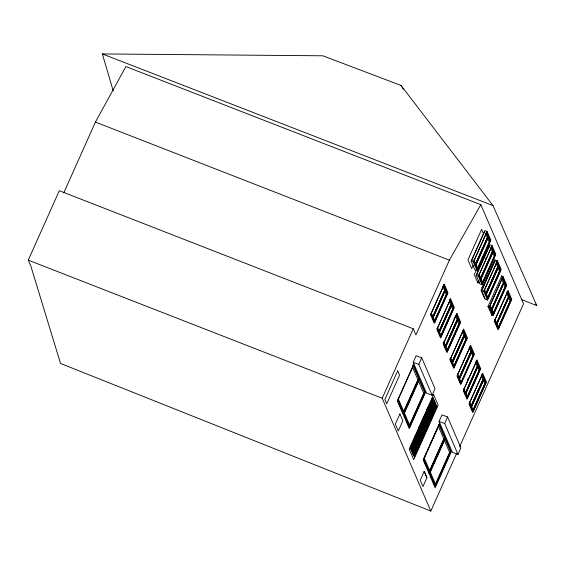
<?xml version="1.0" encoding="UTF-8"?>
<svg xmlns="http://www.w3.org/2000/svg" width="565" height="565" viewBox="0 0 565 565"><rect width="100%" height="100%" fill="white"/><g stroke="black" fill="none" stroke-linecap="round" stroke-linejoin="round"><path stroke-width="0.85" d="M456.697 453.229L430.82 511.071L60.533 363.464L30.913 266.313L28.25 260.14L59.311 190.709L413.255 328.781L415.918 334.953L449.373 260.161L480.822 204.671L125.917 66.564L95.429 122.082L63.767 192.856M430.82 511.071L382.201 398.212L413.255 328.781M443.885 285.177L431.06 313.858L434.676 322.248L447.501 293.574L443.885 285.177L443.327 284.972L445.121 289.139L445.679 289.351L432.854 318.031L432.296 317.82M432.649 317.022L445.121 289.139M432.712 317.17L445.185 289.287L445.743 289.499L432.917 318.173L432.359 317.968M443.61 293.065L432.988 316.824L434.633 320.659L446.329 294.527L445.001 291.462M413.213 362.285L416.137 355.738L421.73 357.829L435.029 388.692L432.098 395.246L426.504 393.148L413.213 362.285L418.799 364.383L432.098 395.246M413.877 363.825L397.315 400.853L409.279 428.63L425.841 391.602M445.185 289.287L446.943 293.362L434.111 322.043L434.676 322.248M418.799 364.383L421.73 357.829M450.199 299.838L453.815 308.229L440.99 336.91L437.374 328.519L450.199 299.838L449.641 299.627L451.442 303.801L452 304.012L439.167 332.686L438.61 332.481L451.442 303.801M439.033 331.825L450.432 306.336M450.284 306.936L439.302 331.486L440.954 335.32L452.643 309.189L450.99 305.354M471.154 261.171L484.827 230.612L487.058 231.445L490.78 240.09L477.114 270.649L474.875 269.816L471.154 261.171L473.385 262.012L477.114 270.649M418.736 378.529L403.198 413.269L403.756 413.481L419.301 378.741L418.736 378.529L412.966 365.124M439.231 332.834L452.064 304.154L451.499 303.949M484.48 231.728L471.648 260.409L472.213 260.62M404.109 412.16L409.406 400.317M410.112 398.742L411.172 396.369M412.937 392.421L413.997 390.055M414.703 388.473L417.175 382.95M410.296 399.173L404.272 412.627L409.583 424.951L423.743 393.297L418.432 380.965M411.002 397.591L418.079 381.763M403.961 413.947L419.498 379.207L418.94 379.002L424.583 392.096L425.141 392.308L409.604 427.048L397.979 400.077L413.524 365.336L425.141 392.308M473.385 262.012L487.058 231.445M451.795 304.627L453.257 308.024L440.432 336.698L440.99 336.91M473.117 265.352L471.676 268.566L467.954 259.928L481.627 229.362L483.661 234.08M487.927 236.467L488.485 236.679L475.659 265.352L475.094 265.14L487.927 236.467L486.126 232.293M475.518 264.491L487.991 236.615L488.548 236.82L475.716 265.501M454.013 318.829L454.726 317.248M476.429 269.759L474.275 274.583L477.997 283.227L479.078 280.812M447.303 351.571L443.687 343.174L456.52 314.5L460.136 322.89L447.303 351.571L446.745 351.359L459.571 322.679L457.82 318.603L458.377 318.815L445.552 347.496M488.28 237.293L489.742 240.69L476.916 269.364L477.474 269.576L490.3 240.895L486.684 232.505L473.858 261.185L477.474 269.576M476.168 275.332L489.841 244.772L492.073 245.613L495.802 254.25L482.129 284.817L479.89 283.976L476.168 275.332L478.407 276.172L482.129 284.817M489.495 245.895L476.669 274.569L477.227 274.781M424.583 392.096L409.046 426.836L408.05 424.527M457.756 318.462L444.93 347.136L445.488 347.348L458.314 318.667L457.756 318.462L456.259 314.988M445.347 346.486L456.746 320.998M456.598 321.598L445.616 346.14L447.268 349.975L458.957 323.844L457.304 320.016M485.66 258.911L486.366 257.329M478.407 276.172L492.073 245.613M480.116 279.301L492.941 250.627L491.147 246.453M480.533 278.651L493.005 250.775L493.563 250.98L480.737 279.661M480.674 279.513L493.499 250.839L492.941 250.627M493.005 250.775L494.756 254.85L481.931 283.524L480.469 280.127M495.321 255.055L482.489 283.736L478.873 275.346L491.705 246.665L495.321 255.055L494.756 254.85M419.513 426.398L423.227 418.086M427.719 408.05L431.844 417.634L431.356 418.722L427.232 409.145L427.719 408.05L427.274 407.881M410.515 447.48L415.042 437.352M415.529 436.258L427.253 410.056L431.356 418.722M427.74 408.968L432.62 398.05L433.073 398.219L410.706 448.652L410.261 448.483M410.607 447.706L412.351 443.815M413.396 441.477L414.795 438.362M415.981 435.693L417.048 433.313M417.761 431.724L419.534 427.754M420.247 426.165L422.02 422.196M422.733 420.607L426.639 411.871M427.839 409.194L428.884 406.857M429.584 405.296L431.674 400.613M494.728 259.766L481.055 290.325L484.777 298.97M454.083 367.307L450.467 358.916L463.3 330.243L466.916 338.633L454.083 367.307L453.526 367.102L466.358 338.421L464.889 335.024M433.073 398.219L410.706 448.652M481.557 290.537L495.223 259.978L497.461 260.811L501.183 269.456L487.51 300.015L485.279 299.182L481.557 290.537L483.788 291.378L487.51 300.015M410.677 449.458L415.558 438.546M416.045 437.458L427.769 411.256M428.256 410.162L433.136 399.25L433.588 399.413L411.221 449.853L433.588 399.413M482.051 289.774L494.523 261.892M411.129 448.907L415.656 438.779M416.857 436.095L427.867 411.482M428.701 409.611L433.136 399.25M411.193 450.651L416.073 439.747M416.56 438.652L433.652 400.444L434.104 400.613L411.744 451.047L434.104 400.613M411.645 450.1L416.172 439.973M417.373 437.296L428.383 412.683M429.216 410.811L433.652 400.444M411.708 451.852L416.589 440.947M434.619 401.807L412.259 452.247L434.619 401.807L434.167 401.644L417.076 439.853L416.659 438.885M412.16 451.301L416.688 441.173L415.141 437.578M429.386 412.789L417.175 440.079L417.591 441.053L429.315 414.851M429.732 412.005L434.167 401.644M464.536 334.197L451.71 362.878L452.268 363.09L465.094 334.409L464.536 334.197L463.039 330.723M452.127 362.229L463.533 336.733M483.788 291.378L497.461 260.811M463.378 337.333L452.395 361.882L454.048 365.717L465.737 339.586L464.084 335.751M487.877 298.942L484.262 290.544L497.087 261.87L500.703 270.261L487.877 298.942L487.32 298.73L500.145 270.049L498.683 266.659M452.332 363.231L465.157 334.558L464.6 334.346M419.152 446.018L415.021 436.434L415.508 435.347L419.64 444.923L419.152 446.018L418.7 445.849L417.104 442.141L412.224 453.045L412.775 453.441L435.135 403.007L434.69 402.838L417.69 441.279M412.676 452.494L417.203 442.374M430.248 413.206L434.69 402.838M412.676 453.215L435.135 403.007M417.62 443.341L412.74 454.246L413.29 454.641L435.65 404.208L435.205 404.039L418.206 442.48M418.107 442.247L429.831 416.045M413.192 453.695L417.719 443.567M430.763 414.406L435.205 404.039M413.192 454.415L435.65 404.208M418.135 444.535L413.262 455.447L413.707 455.609L436.166 405.402L435.721 405.232L430.933 416.384M418.623 443.447L430.346 417.245M413.707 454.896L418.722 443.673M419.082 442.882L430.445 417.471M431.279 415.6L435.721 405.232M498.33 265.832L485.497 294.506L486.055 294.718L498.888 266.037L498.33 265.832L496.529 261.659M485.921 293.856L498.387 265.974L498.952 266.186L486.119 294.866M497.878 267.386L486.19 293.51L487.842 297.345L499.531 271.214L498.21 268.149M413.806 455.842L436.166 405.402M413.954 455.877L436.06 406.461L432.451 398.078M418.7 445.849L419.188 444.761L419.64 444.923M414.618 455.298L416.052 452.085M417.486 448.878L418.206 447.275M419.64 444.062L420.72 441.653M422.154 438.447L422.874 436.837M424.308 433.63L425.742 430.417M426.462 428.814L427.896 425.6M429.336 422.394L430.41 419.986M434.005 411.956L434.718 410.352M436.957 406.8L414.498 457.007L410.367 447.423L432.825 397.216L436.957 406.8L436.06 406.461M501.706 275.967L488.033 306.527L491.755 315.171M503.005 276.469L506.727 285.106L493.054 315.673L489.332 307.028L503.005 276.469L501.515 275.904M502.631 277.521L489.806 306.202L493.422 314.592L506.247 285.911L502.631 277.521L502.073 277.309L503.874 281.483L504.432 281.695L491.599 310.369L491.041 310.157L489.544 306.682M439.09 421.426L442.014 414.88L447.607 416.977L460.906 447.84L457.975 454.387L452.381 452.29L439.09 421.426L444.676 423.524L457.975 454.387M471.521 350.406L472.079 350.611L459.246 379.292L458.688 379.08L471.521 350.406L470.024 346.924M459.112 378.43L471.577 350.547L472.142 350.759L459.31 379.44M426.603 452.24L424.124 457.784L429.612 470.518L443.772 438.864L438.285 426.13M427.31 450.658L428.376 448.285M429.082 446.703L437.932 426.921M439.754 422.973L423.192 459.995L435.156 487.772L451.718 450.75M435.481 486.19L423.856 459.218L439.401 424.477L451.018 451.449L435.481 486.19L434.923 485.985L450.46 451.244L444.817 438.143L445.375 438.355L429.838 473.096M491.041 310.157L503.874 281.483M502.864 284.018L491.105 310.305L491.663 310.517L504.496 281.836L503.931 281.631M502.356 285.41L491.734 309.168L493.386 313.003L505.075 286.872L503.422 283.037M471.577 350.547L473.336 354.622L460.51 383.303L459.048 379.906M473.894 354.834L461.068 383.515L457.452 375.118L470.278 346.444L473.894 354.834L473.336 354.622M504.227 282.309L505.689 285.706L492.864 314.38L493.422 314.592M444.676 423.524L447.607 416.977M424.195 471.394L420.261 480.179L422.987 486.493L426.914 477.708L424.195 471.394L426.914 477.708M467.361 380.478L468.427 378.098M476.599 361.099L463.766 389.779L467.382 398.17L480.215 369.496L476.599 361.099L476.034 360.894L477.835 365.061L478.393 365.273L465.567 393.953L465.009 393.741L463.505 390.267M507.652 291.681L494.82 320.362L498.436 328.752L511.261 300.072L507.652 291.681L507.088 291.469L508.888 295.643L509.446 295.855L496.621 324.529M444.613 437.677L429.075 472.418L429.633 472.623L445.171 437.882L444.613 437.677L438.836 424.266M429.986 471.309L433.164 464.197M433.871 462.622L435.989 457.883M436.696 456.301L437.755 453.935M439.521 449.987L440.58 447.621M441.286 446.039L442.699 442.882M465.009 393.741L477.835 365.061M508.888 295.643L496.056 324.324L494.559 320.842M432.274 467.022L430.149 471.768L435.46 484.092L449.62 452.438L444.309 440.114L432.981 465.44M477.898 365.209L465.066 393.89L465.631 394.095L478.456 365.421L477.898 365.209L479.65 369.284L480.215 369.496M496.48 323.667L507.879 298.179M476.323 368.994L465.694 392.746L467.347 396.581L479.035 370.449L477.383 366.614M507.377 299.57L496.748 323.328L498.401 327.163L510.089 301.032L508.436 297.197M466.824 397.965L479.65 369.284M497.878 328.54L510.704 299.867L509.242 296.47M471.09 406.242L483.562 378.359L481.768 374.185M471.154 406.383L483.626 378.508L484.184 378.712L471.358 407.393L470.8 407.181L472.262 410.578M482.051 382.286L471.422 406.044L473.075 409.879L484.763 383.748L483.442 380.676M483.626 378.508L485.384 382.583L472.552 411.256L473.11 411.468L485.942 382.788L482.326 374.397L469.494 403.078L473.11 411.468M459.571 446.802L523.536 303.808L480.822 204.671M113.233 90.887L102.336 53.929L322.827 55.787L401.058 85.47L493.019 205.596L536.75 305.601L521.742 299.648M489.742 240.69L490.3 240.895M494.884 261.094L495.441 261.305M500.145 270.049L500.703 270.261M505.689 285.706L506.247 285.911M508.952 295.792L509.51 295.996L496.677 324.677L496.119 324.465M510.704 299.867L511.261 300.072M483.704 290.339L484.262 290.544M487.842 306.47L489.332 307.028M446.943 293.362L447.501 293.574M491.564 315.108L493.054 315.673M453.257 308.024L453.815 308.229M459.571 322.679L460.136 322.89M466.358 338.421L466.916 338.633M436.816 328.307L437.374 328.519M443.687 343.174L443.13 342.969L444.627 346.444M450.467 358.916L449.909 358.704L451.407 362.186M483.562 378.359L484.12 378.571L471.295 407.245L470.737 407.04M485.384 382.583L485.942 382.788M433.171 398.445L432.62 398.05M433.235 399.476L433.687 399.646M433.75 400.67L434.202 400.839M434.266 401.87L434.718 402.04M434.782 403.071L435.234 403.233M435.297 404.265L435.749 404.434M435.82 405.465L436.265 405.628M426.787 408.975L427.232 409.145M431.399 417.464L431.844 417.634M418.729 426.992L419.173 427.154M450.46 451.244L451.018 451.449M423.856 459.218L423.298 459.006L424.315 461.372M102.336 53.929L493.019 205.596M95.429 122.082L449.373 260.161M28.25 260.14L382.201 398.212M477.46 282.083L479.099 282.733M483.202 284.357L484.841 285.007M481.768 287.161L483.407 287.811M401.058 85.47L403.368 89.228M535.825 304.097L536.75 305.601M485.603 233.67L487.305 237.632L475.617 263.763L473.915 259.794M487.475 238.02L489.128 241.855M490.618 247.83L492.327 251.792L480.638 277.923L478.929 273.961M492.489 252.181L494.142 256.016M488.28 244.807L489.297 247.166M495.999 263.029L497.709 266.998L486.02 293.122L484.657 289.958M501.543 278.686L503.253 282.648M506.565 292.847L508.267 296.809M475.786 264.152L477.439 267.987M474.197 263.057L475.094 265.14M480.801 278.312L482.454 282.147M490.201 305.609L491.564 308.78M491.691 311.661L492.567 313.702M494.876 318.978L496.579 322.94M496.416 325.143L497.292 327.184M442.798 286.342L444.507 290.304M449.458 301.795L450.821 304.966L439.132 331.097L437.423 327.135M455.771 316.457L457.142 319.628L445.453 345.752L443.744 341.79M462.551 332.192L463.922 335.363L452.233 361.494L450.524 357.532M469.19 347.602L470.899 351.564L459.211 377.695L457.502 373.733M471.069 351.953L472.721 355.788M475.511 362.264L477.22 366.226M481.239 375.563L482.948 379.525L471.259 405.656L469.55 401.694M431.109 312.473L432.818 316.435M459.38 378.084L461.033 381.919M463.823 388.395L465.532 392.357M430.798 314.345L431.695 316.428M432.945 319.324L433.821 321.358M437.713 330.391L438.313 331.782M439.259 333.986L440.135 336.02M457.791 376.996L458.688 379.08M469.24 403.558L470.137 405.649M412.408 366.982L417.895 379.722L403.735 411.377L398.247 398.636M425 462.954L426.017 465.32M426.695 466.895L427.712 469.261M430.94 476.74L431.604 478.28M432.599 480.589L434.591 485.215M398.099 401.44L402.859 412.485M404.731 416.822L405.727 419.131M406.39 420.678L407.386 422.987M397.682 370.866L384.892 399.462L386.764 403.791L399.554 375.202L397.682 370.866M444.26 284.124L430.587 314.684L434.308 323.328L447.981 292.769L444.26 284.124M450.573 298.786L436.9 329.346L440.622 337.99L454.295 307.424L450.573 298.786M399.907 413.912L395.338 424.124L398.297 430.989L402.866 420.777L399.907 413.912M456.887 313.441L443.221 344.007L446.943 352.645L460.616 322.085L456.887 313.441M433.609 394.575L409.194 449.154L413.714 459.649L438.129 405.07L433.609 394.575M463.674 329.183L450.001 359.743L453.723 368.387L467.396 337.828L463.674 329.183M470.652 345.385L456.979 375.951L460.701 384.588L474.374 354.029L470.652 345.385M476.966 360.046L463.3 390.606L467.022 399.25L480.695 368.691L476.966 360.046M508.02 290.629L494.354 321.188L498.076 329.833L511.742 299.266L508.02 290.629M482.694 373.345L469.028 403.904L472.75 412.549L486.423 381.982L482.694 373.345"/></g></svg>
